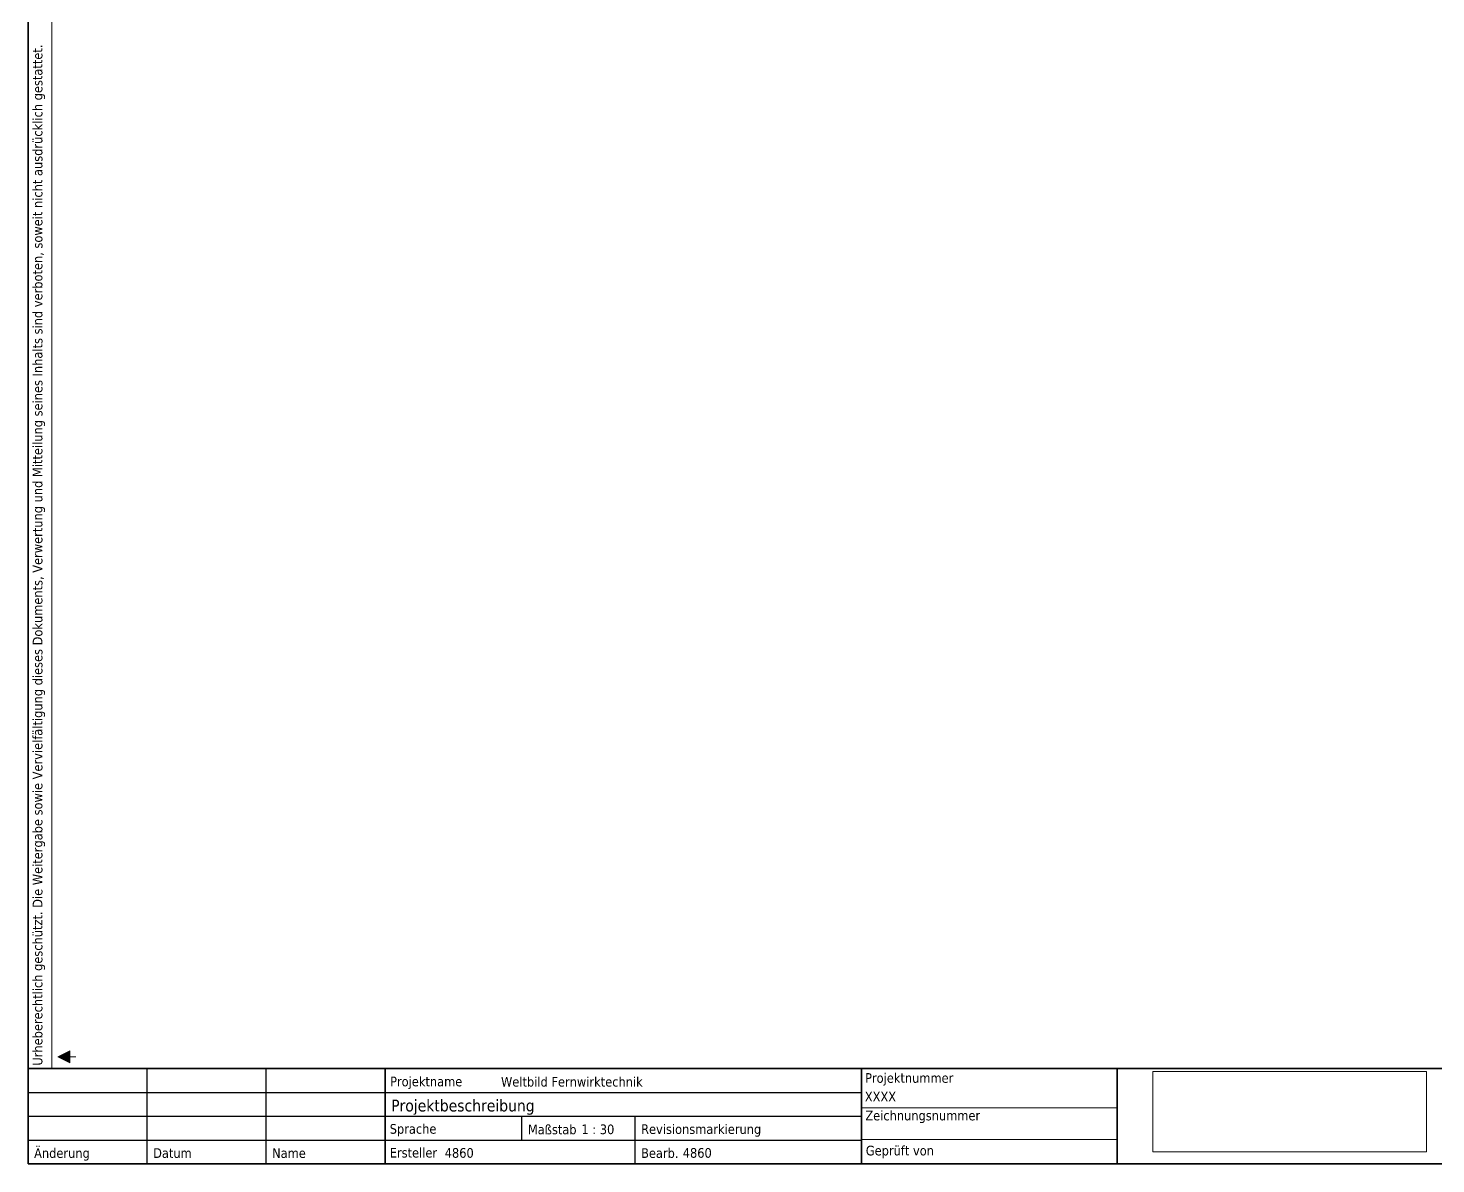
# Model space of a CAD drawing. Header units: millimetres. Extents: x 0 to 12600, y 0 to 8911.
# Drawn here: x 0 to 7097, y 0 to 5726 of the extents above; entities that cross this region are included whole.
import ezdxf
from ezdxf.enums import TextEntityAlignment as Align

# ---------------------------------------------------------------- set-up
doc = ezdxf.new("R2010")
doc.units = ezdxf.units.MM
for name, color, linetype, lineweight in [('EPLAN201', 7, 'Continuous', 0), ('EPLAN205', 7, 'Continuous', 0), ('EPLAN451', 7, 'Continuous', 0), ('EPLAN452', 7, 'Continuous', 0), ('EPLAN453', 7, 'Continuous', 0)]:
    doc.layers.add(name, color=color, linetype=linetype, lineweight=lineweight)
doc.styles.add('Tahoma', font='')
doc.styles.get('Tahoma').set_extended_font_data('Tahoma')
picture_1 = doc.add_image_def('image1.jpg', size_in_pixel=(1205, 354))

# ---------------------------------------------------------------- blocks, each defined once
blk = doc.blocks.new('EPLFRAME')
at = {"layer": 'EPLAN201', "lineweight": 13, "ltscale": 4}
blk.add_hatch(color=256, dxfattribs=at).paths.add_polyline_path([(210, 570), (150, 540), (210, 510)], flags=0)
at = {"layer": 'EPLAN201', "ltscale": 4}
for p, q in [((120, 8910.6), (120, 480.6)), ((240, 540), (210, 540)), ((4199.6, 283.1), (5489.1, 283.1)), ((4201.8, 122.3), (5490, 122.3))]:
    blk.add_line(p, q, dxfattribs=at)
at = {"layer": 'EPLAN201', "linetype": 'Continuous', "lineweight": 35, "ltscale": 4}
for p, q in [((0, 480), (12600, 480)), ((1800, 0), (1800, 480)), ((4200.5, 5.5), (4200.5, 478.9)), ((5490, 0), (5490, 480))]:
    blk.add_line(p, q, dxfattribs=at)
at = {"layer": 'EPLAN201', "linetype": 'Continuous', "lineweight": 25, "ltscale": 4}
for p, q in [((600, 0), (600, 480)), ((1200, 0), (1200, 480)), ((0, 360), (4200.5, 360)), ((0, 240), (4200, 240)), ((2489.3, 119), (2489.3, 239)), ((3060, 0), (3060, 240)), ((0, 120), (4200, 120))]:
    blk.add_line(p, q, dxfattribs=at)
at = {"layer": 'EPLAN201', "linetype": 'Continuous', "lineweight": 35, "ltscale": 4}
blk.add_lwpolyline([(0, 0), (12600, 0), (12600, 8910), (0, 8910)], close=True, dxfattribs=at)
at = {"layer": 'EPLAN201', "lineweight": 13, "ltscale": 4}
blk.add_lwpolyline([(210, 570), (150, 540), (210, 510)], close=True, dxfattribs=at)
at = {"layer": 'EPLAN201', "color": 7, "style": 'Tahoma'}
for s, height, p in [('Projektname', 48.762, (1824.6, 415.2)), ('Projektnummer', 48.762, (4219.2, 433)), ('Zeichnungsnummer', 48.762, (4220.6, 243.6)), ('Sprache', 48.76, (1822.8, 176.3)), ('Revisionsmarkierung', 48.762, (3090, 175.1)), ('Ersteller', 48.76, (1822.8, 56.3))]:
    blk.add_text(s, height=height, dxfattribs=at).set_placement(p, align=Align.MIDDLE_LEFT)
for s, height, p in [('Maßstab', 48.76, (2519.3, 149)), ('Änderung', 48.76, (30, 30)), ('Datum', 48.76, (630, 30)), ('Name', 48.76, (1230, 30)), ('Bearb.', 48.76, (3090, 30)), ('Geprüft von', 48.762, (4223, 42.5))]:
    blk.add_text(s, height=height, dxfattribs=at).set_placement(p)
at = {"layer": 'EPLAN451', "color": 7, "style": 'Tahoma'}
for tag, p in [('14_10000', (2383.9, 413.9)), ('14_10013', (4217.8, 338.8)), ('14_59981', (2160, 175.1)), ('14_10020', (2100, 55.1)), ('4_11022', (3300, 55.1)), ('14_10160', (4590, 62.7))]:
    blk.add_attdef(tag, text='', height=48.8, dxfattribs=at).set_placement(p, align=Align.MIDDLE_LEFT)
for tag, p, height in [('4_59982', (12346.9, 380.3), 86.7), ('14_59980', (12346.9, 376.4), 86.7), ('14_10011', (1830, 264.1), 59.6)]:
    blk.add_attdef(tag, p, '', height=height, dxfattribs=at)
blk.add_attdef('4_11030', text='', height=48.8, dxfattribs=at).set_placement((4200, 120), align=Align.BOTTOM_LEFT)
blk.add_attdef('14_10300', text='', height=48.8, dxfattribs=at).set_placement((12571, 38.1), align=Align.RIGHT)
at = {"layer": 'EPLAN452', "color": 7, "style": 'Tahoma'}
for tag, p, height in [('4_11041', (270, 510), 67.7), ('4_11071[1]', (30, 390), 48.8), ('4_11074[1]', (630, 390), 48.8), ('4_11070[1]', (1230, 390), 48.8), ('4_11011', (7310.1, 363.6), 67.7), ('4_20131_1003', (9390.1, 380.3), 86.7), ('4_20132_1003', (10456.2, 378), 86.7), ('4_20136_1003', (11541, 378), 86.7), ('4_11071[2]', (30, 270), 48.8), ('4_11074[2]', (630, 270), 48.8), ('4_11070[2]', (1230, 270), 48.8), ('4_20133_1003', (9390.1, 140.3), 86.7), ('4_20134_1003', (10456.2, 138), 86.7), ('4_11000', (11760.2, 138.6), 86.7), ('4_11004', (12270.2, 138.6), 86.7), ('4_11071[3]', (30, 150), 48.8), ('4_11074[3]', (630, 150), 48.8), ('4_11070[3]', (1230, 150), 48.8)]:
    blk.add_attdef(tag, p, '', height=height, dxfattribs=at)
for tag, height, p in [('4_11040', 67.7, (12472.3, 510)), ('4_11024', 48.8, (7890, 30)), ('4_25020', 48.8, (12056.5, 38.5))]:
    blk.add_attdef(tag, text='', height=height, dxfattribs=at).set_placement(p, align=Align.RIGHT)
blk.add_attdef('21_18041[2]', text='', height=48.8, dxfattribs=at).set_placement((23.1, 495.2), align=Align.TOP_LEFT)
for tag, height, p in [('4_20131_1002', 67.7, (9390, 293.2)), ('4_20132_1002', 67.7, (10456.1, 290.9)), ('4_20136_1002', 67.7, (11541.3, 287)), ('4_11044', 48.8, (2789.3, 174.1)), ('4_10152', 48.8, (3750, 175.1)), ('4_11085', 48.8, (8250, 55.1)), ('4_11086', 48.8, (8850, 55.1)), ('4_20133_1002', 67.7, (9390.1, 51.7)), ('4_20134_1002', 67.7, (10456.2, 49.4))]:
    blk.add_attdef(tag, text='', height=height, dxfattribs=at).set_placement(p, align=Align.MIDDLE_LEFT)
at = {"layer": 'EPLAN453', "color": 7, "style": 'Tahoma'}
for tag, p in [('53_19005_9', (839.5, 8826.6)), ('53_19005', (2159.3, 8826.3)), ('53_19005_7', (3359.1, 8827.2)), ('53_19005_5', (4559.5, 8826.6)), ('53_19005_6', (5759.9, 8827.5)), ('53_19005_8', (6960.6, 8827.3)), ('53_19005_2', (8159.8, 8827.7)), ('53_19005_1', (9359.5, 8828)), ('53_19005_3', (10559.9, 8828.6)), ('53_19005_4', (11880, 8828.9))]:
    blk.add_attdef(tag, text='', height=48.8, dxfattribs=at).set_placement(p, align=Align.MIDDLE_CENTER)
at = {"layer": 'EPLAN205'}
image = blk.add_image(picture_1, insert=(5670, 60), size_in_units=(1380, 405.4), dxfattribs=at)
image.dxf.flags = 15

msp = doc.modelspace()

# ---------------------------------------------------------------- block references
ref = msp.add_blockref('EPLFRAME', (0, 0))
ref.add_attrib('14_10011', 'Projektbeschreibung', (1830, 264.1), dxfattribs={"layer": 'EPLAN451', "color": 7, "height": 59.598, "style": 'Tahoma'})
ref.add_attrib('14_10013', 'XXXX', dxfattribs={"layer": 'EPLAN451', "color": 7, "height": 48.76, "style": 'Tahoma'}).set_placement((4217.8, 338.8), align=Align.MIDDLE_LEFT)
ref.add_attrib('4_11022', '4860', dxfattribs={"layer": 'EPLAN451', "color": 7, "height": 48.76, "style": 'Tahoma'}).set_placement((3300, 55.1), align=Align.MIDDLE_LEFT)
ref.add_attrib('14_10000', 'Weltbild Fernwirktechnik', dxfattribs={"layer": 'EPLAN451', "color": 7, "height": 48.762, "style": 'Tahoma'}).set_placement((2383.9, 413.9), align=Align.MIDDLE_LEFT)
ref.add_attrib('14_10020', '4860', dxfattribs={"layer": 'EPLAN451', "color": 7, "height": 48.76, "style": 'Tahoma'}).set_placement((2100, 55.1), align=Align.MIDDLE_LEFT)
ref.add_attrib('21_18041[2]', 'Urheberechtlich geschützt. Die Weitergabe sowie Vervielfältigung dieses Dokuments, Verwertung und Mitteilung seines Inhalts sind verboten, soweit nicht ausdrücklich gestattet.', dxfattribs={"layer": 'EPLAN452', "color": 7, "height": 48.762, "rotation": 90, "style": 'Tahoma'}).set_placement((23.1, 495.2), align=Align.TOP_LEFT)
ref.add_attrib('4_11044', '1 : 30', dxfattribs={"layer": 'EPLAN452', "color": 7, "height": 48.76, "style": 'Tahoma'}).set_placement((2789.3, 174.1), align=Align.MIDDLE_LEFT)

doc.saveas('drawing.dxf')
